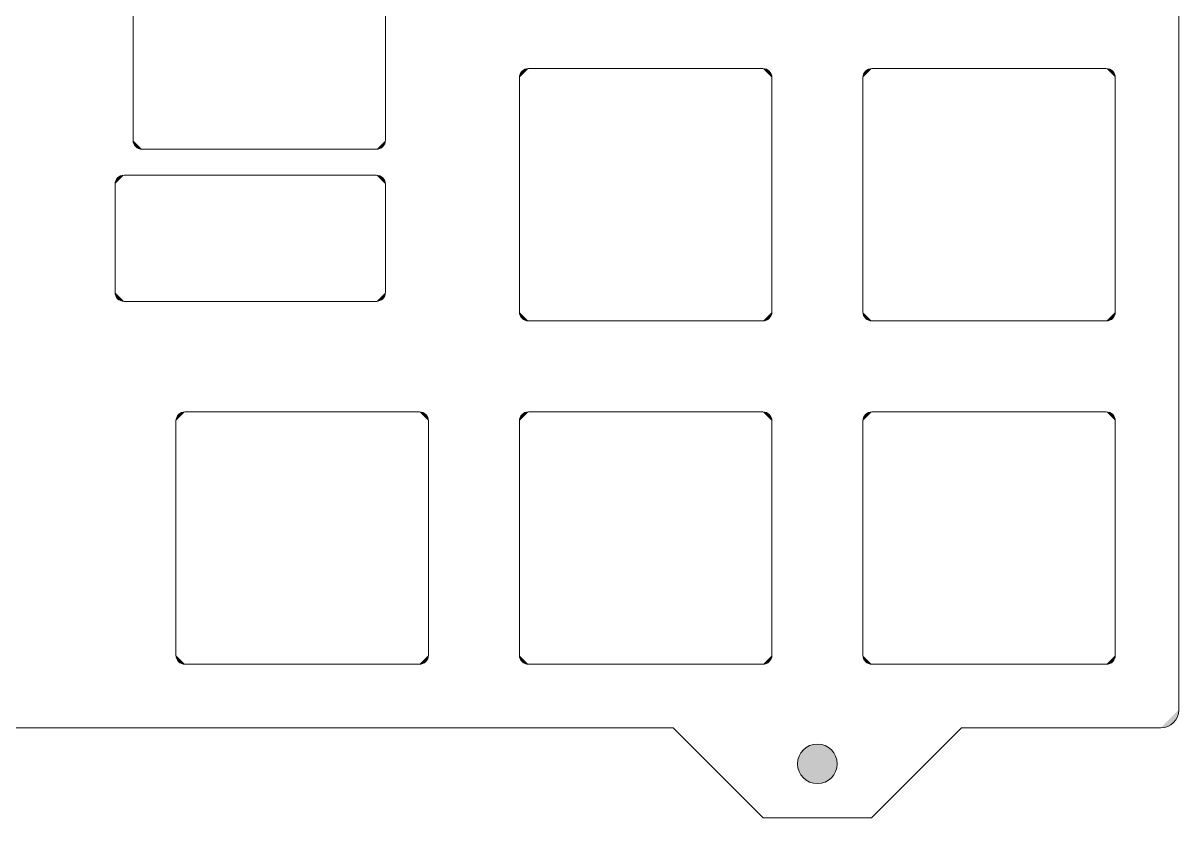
# Model space of a CAD drawing. Header units: millimetres. Extents: x 0 to 245, y 0 to 88.
# Drawn here: x 180.9 to 245, y 0.1 to 44.2 of the extents above; entities that cross this region are included whole.
import ezdxf

# ---------------------------------------------------------------- set-up
doc = ezdxf.new("R2010")
doc.units = ezdxf.units.MM
doc.header["$MEASUREMENT"] = 0
doc.layers.add('Layer 1', color=7, linetype='Continuous', lineweight=0)

# ---------------------------------------------------------------- blocks, each defined once
blk = doc.blocks.new('Block_1')
at = {"layer": 'Layer 1', "true_color": 0x2f2d31, "transparency": 33554687}
h = blk.add_hatch(color=250, dxfattribs=at)
h.dxf.hatch_style = 2
edge = h.paths.add_edge_path()
edge.add_spline(control_points=[(244.987, 6.092), (244.987, 6.092), (244.987, 82.292), (244.987, 82.292)], knot_values=[0, 0, 0, 0, 1, 1, 1, 1], degree=3, periodic=0)
edge.add_line((244.987, 82.292), (244.987, 6.092))
h = blk.add_hatch(color=250, dxfattribs=at)
h.dxf.hatch_style = 2
edge = h.paths.add_edge_path()
edge.add_spline(control_points=[(186.981, 50.692), (186.981, 50.692), (186.981, 37.692), (186.981, 37.692)], knot_values=[0, 0, 0, 0, 1, 1, 1, 1], degree=3, periodic=0)
edge.add_line((186.981, 37.692), (186.981, 50.692))
h = blk.add_hatch(color=250, dxfattribs=at)
h.dxf.hatch_style = 2
edge = h.paths.add_edge_path()
edge.add_spline(control_points=[(200.981, 37.692), (200.981, 37.692), (200.981, 50.692), (200.981, 50.692)], knot_values=[0, 0, 0, 0, 1, 1, 1, 1], degree=3, periodic=0)
edge.add_line((200.981, 50.692), (200.981, 37.692))
h = blk.add_hatch(color=250, dxfattribs=at)
h.dxf.hatch_style = 2
edge = h.paths.add_edge_path()
edge.add_spline(control_points=[(208.912, 41.667), (208.636, 41.667), (208.412, 41.443), (208.412, 41.167)], knot_values=[0, 0, 0, 0, 1, 1, 1, 1], degree=3, periodic=0)
edge.add_line((208.412, 41.167), (208.912, 41.667))
h = blk.add_hatch(color=250, dxfattribs=at)
h.dxf.hatch_style = 2
edge = h.paths.add_edge_path()
edge.add_spline(control_points=[(208.412, 41.167), (208.412, 41.167), (208.412, 28.167), (208.412, 28.167)], knot_values=[0, 0, 0, 0, 1, 1, 1, 1], degree=3, periodic=0)
edge.add_line((208.412, 28.167), (208.412, 41.167))
h = blk.add_hatch(color=250, dxfattribs=at)
h.dxf.hatch_style = 2
edge = h.paths.add_edge_path()
edge.add_spline(control_points=[(221.912, 41.667), (221.912, 41.667), (208.912, 41.667), (208.912, 41.667)], knot_values=[0, 0, 0, 0, 1, 1, 1, 1], degree=3, periodic=0)
edge.add_line((208.912, 41.667), (221.912, 41.667))
h = blk.add_hatch(color=250, dxfattribs=at)
h.dxf.hatch_style = 2
edge = h.paths.add_edge_path()
edge.add_spline(control_points=[(222.412, 41.167), (222.412, 41.443), (222.189, 41.667), (221.912, 41.667)], knot_values=[0, 0, 0, 0, 1, 1, 1, 1], degree=3, periodic=0)
edge.add_line((221.912, 41.667), (222.412, 41.167))
h = blk.add_hatch(color=250, dxfattribs=at)
h.dxf.hatch_style = 2
edge = h.paths.add_edge_path()
edge.add_spline(control_points=[(222.412, 28.167), (222.412, 28.167), (222.412, 41.167), (222.412, 41.167)], knot_values=[0, 0, 0, 0, 1, 1, 1, 1], degree=3, periodic=0)
edge.add_line((222.412, 41.167), (222.412, 28.167))
h = blk.add_hatch(color=250, dxfattribs=at)
h.dxf.hatch_style = 2
edge = h.paths.add_edge_path()
edge.add_spline(control_points=[(227.962, 41.667), (227.686, 41.667), (227.462, 41.443), (227.462, 41.167)], knot_values=[0, 0, 0, 0, 1, 1, 1, 1], degree=3, periodic=0)
edge.add_line((227.462, 41.167), (227.962, 41.667))
h = blk.add_hatch(color=250, dxfattribs=at)
h.dxf.hatch_style = 2
edge = h.paths.add_edge_path()
edge.add_spline(control_points=[(227.462, 41.167), (227.462, 41.167), (227.462, 28.167), (227.462, 28.167)], knot_values=[0, 0, 0, 0, 1, 1, 1, 1], degree=3, periodic=0)
edge.add_line((227.462, 28.167), (227.462, 41.167))
h = blk.add_hatch(color=250, dxfattribs=at)
h.dxf.hatch_style = 2
edge = h.paths.add_edge_path()
edge.add_spline(control_points=[(240.962, 41.667), (240.962, 41.667), (227.962, 41.667), (227.962, 41.667)], knot_values=[0, 0, 0, 0, 1, 1, 1, 1], degree=3, periodic=0)
edge.add_line((227.962, 41.667), (240.962, 41.667))
h = blk.add_hatch(color=250, dxfattribs=at)
h.dxf.hatch_style = 2
edge = h.paths.add_edge_path()
edge.add_spline(control_points=[(241.462, 41.167), (241.462, 41.443), (241.239, 41.667), (240.962, 41.667)], knot_values=[0, 0, 0, 0, 1, 1, 1, 1], degree=3, periodic=0)
edge.add_line((240.962, 41.667), (241.462, 41.167))
h = blk.add_hatch(color=250, dxfattribs=at)
h.dxf.hatch_style = 2
edge = h.paths.add_edge_path()
edge.add_spline(control_points=[(241.462, 28.167), (241.462, 28.167), (241.462, 41.167), (241.462, 41.167)], knot_values=[0, 0, 0, 0, 1, 1, 1, 1], degree=3, periodic=0)
edge.add_line((241.462, 41.167), (241.462, 28.167))
h = blk.add_hatch(color=250, dxfattribs=at)
h.dxf.hatch_style = 2
edge = h.paths.add_edge_path()
edge.add_spline(control_points=[(186.981, 37.692), (186.981, 37.416), (187.205, 37.192), (187.481, 37.192)], knot_values=[0, 0, 0, 0, 1, 1, 1, 1], degree=3, periodic=0)
edge.add_line((187.481, 37.192), (186.981, 37.692))
h = blk.add_hatch(color=250, dxfattribs=at)
h.dxf.hatch_style = 2
edge = h.paths.add_edge_path()
edge.add_spline(control_points=[(187.481, 37.192), (187.481, 37.192), (200.481, 37.192), (200.481, 37.192)], knot_values=[0, 0, 0, 0, 1, 1, 1, 1], degree=3, periodic=0)
edge.add_line((200.481, 37.192), (187.481, 37.192))
h = blk.add_hatch(color=250, dxfattribs=at)
h.dxf.hatch_style = 2
edge = h.paths.add_edge_path()
edge.add_spline(control_points=[(200.481, 37.192), (200.757, 37.192), (200.981, 37.416), (200.981, 37.692)], knot_values=[0, 0, 0, 0, 1, 1, 1, 1], degree=3, periodic=0)
edge.add_line((200.981, 37.692), (200.481, 37.192))
h = blk.add_hatch(color=250, dxfattribs=at)
h.dxf.hatch_style = 2
edge = h.paths.add_edge_path()
edge.add_spline(control_points=[(186.481, 35.754), (186.205, 35.754), (185.981, 35.53), (185.981, 35.254)], knot_values=[0, 0, 0, 0, 1, 1, 1, 1], degree=3, periodic=0)
edge.add_line((185.981, 35.254), (186.481, 35.754))
h = blk.add_hatch(color=250, dxfattribs=at)
h.dxf.hatch_style = 2
edge = h.paths.add_edge_path()
edge.add_spline(control_points=[(200.481, 35.754), (200.481, 35.754), (186.481, 35.754), (186.481, 35.754)], knot_values=[0, 0, 0, 0, 1, 1, 1, 1], degree=3, periodic=0)
edge.add_line((186.481, 35.754), (200.481, 35.754))
h = blk.add_hatch(color=250, dxfattribs=at)
h.dxf.hatch_style = 2
edge = h.paths.add_edge_path()
edge.add_spline(control_points=[(200.981, 35.254), (200.981, 35.53), (200.757, 35.754), (200.481, 35.754)], knot_values=[0, 0, 0, 0, 1, 1, 1, 1], degree=3, periodic=0)
edge.add_line((200.481, 35.754), (200.981, 35.254))
h = blk.add_hatch(color=250, dxfattribs=at)
h.dxf.hatch_style = 2
edge = h.paths.add_edge_path()
edge.add_spline(control_points=[(185.981, 35.254), (185.981, 35.254), (185.981, 29.254), (185.981, 29.254)], knot_values=[0, 0, 0, 0, 1, 1, 1, 1], degree=3, periodic=0)
edge.add_line((185.981, 29.254), (185.981, 35.254))
h = blk.add_hatch(color=250, dxfattribs=at)
h.dxf.hatch_style = 2
edge = h.paths.add_edge_path()
edge.add_spline(control_points=[(200.981, 29.254), (200.981, 29.254), (200.981, 35.254), (200.981, 35.254)], knot_values=[0, 0, 0, 0, 1, 1, 1, 1], degree=3, periodic=0)
edge.add_line((200.981, 35.254), (200.981, 29.254))
h = blk.add_hatch(color=250, dxfattribs=at)
h.dxf.hatch_style = 2
edge = h.paths.add_edge_path()
edge.add_spline(control_points=[(185.981, 29.254), (185.981, 28.978), (186.205, 28.754), (186.481, 28.754)], knot_values=[0, 0, 0, 0, 1, 1, 1, 1], degree=3, periodic=0)
edge.add_line((186.481, 28.754), (185.981, 29.254))
h = blk.add_hatch(color=250, dxfattribs=at)
h.dxf.hatch_style = 2
edge = h.paths.add_edge_path()
edge.add_spline(control_points=[(200.481, 28.754), (200.757, 28.754), (200.981, 28.978), (200.981, 29.254)], knot_values=[0, 0, 0, 0, 1, 1, 1, 1], degree=3, periodic=0)
edge.add_line((200.981, 29.254), (200.481, 28.754))
h = blk.add_hatch(color=250, dxfattribs=at)
h.dxf.hatch_style = 2
edge = h.paths.add_edge_path()
edge.add_spline(control_points=[(186.481, 28.754), (186.481, 28.754), (200.481, 28.754), (200.481, 28.754)], knot_values=[0, 0, 0, 0, 1, 1, 1, 1], degree=3, periodic=0)
edge.add_line((200.481, 28.754), (186.481, 28.754))
h = blk.add_hatch(color=250, dxfattribs=at)
h.dxf.hatch_style = 2
edge = h.paths.add_edge_path()
edge.add_spline(control_points=[(208.412, 28.167), (208.412, 27.891), (208.636, 27.667), (208.912, 27.667)], knot_values=[0, 0, 0, 0, 1, 1, 1, 1], degree=3, periodic=0)
edge.add_line((208.912, 27.667), (208.412, 28.167))
h = blk.add_hatch(color=250, dxfattribs=at)
h.dxf.hatch_style = 2
edge = h.paths.add_edge_path()
edge.add_spline(control_points=[(208.912, 27.667), (208.912, 27.667), (221.912, 27.667), (221.912, 27.667)], knot_values=[0, 0, 0, 0, 1, 1, 1, 1], degree=3, periodic=0)
edge.add_line((221.912, 27.667), (208.912, 27.667))
h = blk.add_hatch(color=250, dxfattribs=at)
h.dxf.hatch_style = 2
edge = h.paths.add_edge_path()
edge.add_spline(control_points=[(221.912, 27.667), (222.189, 27.667), (222.412, 27.891), (222.412, 28.167)], knot_values=[0, 0, 0, 0, 1, 1, 1, 1], degree=3, periodic=0)
edge.add_line((222.412, 28.167), (221.912, 27.667))
h = blk.add_hatch(color=250, dxfattribs=at)
h.dxf.hatch_style = 2
edge = h.paths.add_edge_path()
edge.add_spline(control_points=[(227.462, 28.167), (227.462, 27.891), (227.686, 27.667), (227.962, 27.667)], knot_values=[0, 0, 0, 0, 1, 1, 1, 1], degree=3, periodic=0)
edge.add_line((227.962, 27.667), (227.462, 28.167))
h = blk.add_hatch(color=250, dxfattribs=at)
h.dxf.hatch_style = 2
edge = h.paths.add_edge_path()
edge.add_spline(control_points=[(227.962, 27.667), (227.962, 27.667), (240.962, 27.667), (240.962, 27.667)], knot_values=[0, 0, 0, 0, 1, 1, 1, 1], degree=3, periodic=0)
edge.add_line((240.962, 27.667), (227.962, 27.667))
h = blk.add_hatch(color=250, dxfattribs=at)
h.dxf.hatch_style = 2
edge = h.paths.add_edge_path()
edge.add_spline(control_points=[(240.962, 27.667), (241.239, 27.667), (241.462, 27.891), (241.462, 28.167)], knot_values=[0, 0, 0, 0, 1, 1, 1, 1], degree=3, periodic=0)
edge.add_line((241.462, 28.167), (240.962, 27.667))
h = blk.add_hatch(color=250, dxfattribs=at)
h.dxf.hatch_style = 2
edge = h.paths.add_edge_path()
edge.add_spline(control_points=[(189.862, 22.617), (189.586, 22.617), (189.362, 22.393), (189.362, 22.117)], knot_values=[0, 0, 0, 0, 1, 1, 1, 1], degree=3, periodic=0)
edge.add_line((189.362, 22.117), (189.862, 22.617))
h = blk.add_hatch(color=250, dxfattribs=at)
h.dxf.hatch_style = 2
edge = h.paths.add_edge_path()
edge.add_spline(control_points=[(202.862, 22.617), (202.862, 22.617), (189.862, 22.617), (189.862, 22.617)], knot_values=[0, 0, 0, 0, 1, 1, 1, 1], degree=3, periodic=0)
edge.add_line((189.862, 22.617), (202.862, 22.617))
h = blk.add_hatch(color=250, dxfattribs=at)
h.dxf.hatch_style = 2
edge = h.paths.add_edge_path()
edge.add_spline(control_points=[(203.362, 22.117), (203.362, 22.393), (203.139, 22.617), (202.862, 22.617)], knot_values=[0, 0, 0, 0, 1, 1, 1, 1], degree=3, periodic=0)
edge.add_line((202.862, 22.617), (203.362, 22.117))
h = blk.add_hatch(color=250, dxfattribs=at)
h.dxf.hatch_style = 2
edge = h.paths.add_edge_path()
edge.add_spline(control_points=[(208.912, 22.617), (208.636, 22.617), (208.412, 22.393), (208.412, 22.117)], knot_values=[0, 0, 0, 0, 1, 1, 1, 1], degree=3, periodic=0)
edge.add_line((208.412, 22.117), (208.912, 22.617))
h = blk.add_hatch(color=250, dxfattribs=at)
h.dxf.hatch_style = 2
edge = h.paths.add_edge_path()
edge.add_spline(control_points=[(221.912, 22.617), (221.912, 22.617), (208.912, 22.617), (208.912, 22.617)], knot_values=[0, 0, 0, 0, 1, 1, 1, 1], degree=3, periodic=0)
edge.add_line((208.912, 22.617), (221.912, 22.617))
h = blk.add_hatch(color=250, dxfattribs=at)
h.dxf.hatch_style = 2
edge = h.paths.add_edge_path()
edge.add_spline(control_points=[(222.412, 22.117), (222.412, 22.393), (222.189, 22.617), (221.912, 22.617)], knot_values=[0, 0, 0, 0, 1, 1, 1, 1], degree=3, periodic=0)
edge.add_line((221.912, 22.617), (222.412, 22.117))
h = blk.add_hatch(color=250, dxfattribs=at)
h.dxf.hatch_style = 2
edge = h.paths.add_edge_path()
edge.add_spline(control_points=[(227.962, 22.617), (227.686, 22.617), (227.462, 22.393), (227.462, 22.117)], knot_values=[0, 0, 0, 0, 1, 1, 1, 1], degree=3, periodic=0)
edge.add_line((227.462, 22.117), (227.962, 22.617))
h = blk.add_hatch(color=250, dxfattribs=at)
h.dxf.hatch_style = 2
edge = h.paths.add_edge_path()
edge.add_spline(control_points=[(240.962, 22.617), (240.962, 22.617), (227.962, 22.617), (227.962, 22.617)], knot_values=[0, 0, 0, 0, 1, 1, 1, 1], degree=3, periodic=0)
edge.add_line((227.962, 22.617), (240.962, 22.617))
h = blk.add_hatch(color=250, dxfattribs=at)
h.dxf.hatch_style = 2
edge = h.paths.add_edge_path()
edge.add_spline(control_points=[(241.462, 22.117), (241.462, 22.393), (241.239, 22.617), (240.962, 22.617)], knot_values=[0, 0, 0, 0, 1, 1, 1, 1], degree=3, periodic=0)
edge.add_line((240.962, 22.617), (241.462, 22.117))
h = blk.add_hatch(color=250, dxfattribs=at)
h.dxf.hatch_style = 2
edge = h.paths.add_edge_path()
edge.add_spline(control_points=[(189.362, 22.117), (189.362, 22.117), (189.362, 9.117), (189.362, 9.117)], knot_values=[0, 0, 0, 0, 1, 1, 1, 1], degree=3, periodic=0)
edge.add_line((189.362, 9.117), (189.362, 22.117))
h = blk.add_hatch(color=250, dxfattribs=at)
h.dxf.hatch_style = 2
edge = h.paths.add_edge_path()
edge.add_spline(control_points=[(203.362, 9.117), (203.362, 9.117), (203.362, 22.117), (203.362, 22.117)], knot_values=[0, 0, 0, 0, 1, 1, 1, 1], degree=3, periodic=0)
edge.add_line((203.362, 22.117), (203.362, 9.117))
h = blk.add_hatch(color=250, dxfattribs=at)
h.dxf.hatch_style = 2
edge = h.paths.add_edge_path()
edge.add_spline(control_points=[(208.412, 22.117), (208.412, 22.117), (208.412, 9.117), (208.412, 9.117)], knot_values=[0, 0, 0, 0, 1, 1, 1, 1], degree=3, periodic=0)
edge.add_line((208.412, 9.117), (208.412, 22.117))
h = blk.add_hatch(color=250, dxfattribs=at)
h.dxf.hatch_style = 2
edge = h.paths.add_edge_path()
edge.add_spline(control_points=[(222.412, 9.117), (222.412, 9.117), (222.412, 22.117), (222.412, 22.117)], knot_values=[0, 0, 0, 0, 1, 1, 1, 1], degree=3, periodic=0)
edge.add_line((222.412, 22.117), (222.412, 9.117))
h = blk.add_hatch(color=250, dxfattribs=at)
h.dxf.hatch_style = 2
edge = h.paths.add_edge_path()
edge.add_spline(control_points=[(227.462, 22.117), (227.462, 22.117), (227.462, 9.117), (227.462, 9.117)], knot_values=[0, 0, 0, 0, 1, 1, 1, 1], degree=3, periodic=0)
edge.add_line((227.462, 9.117), (227.462, 22.117))
h = blk.add_hatch(color=250, dxfattribs=at)
h.dxf.hatch_style = 2
edge = h.paths.add_edge_path()
edge.add_spline(control_points=[(241.462, 9.117), (241.462, 9.117), (241.462, 22.117), (241.462, 22.117)], knot_values=[0, 0, 0, 0, 1, 1, 1, 1], degree=3, periodic=0)
edge.add_line((241.462, 22.117), (241.462, 9.117))
h = blk.add_hatch(color=250, dxfattribs=at)
h.dxf.hatch_style = 2
edge = h.paths.add_edge_path()
edge.add_spline(control_points=[(189.362, 9.117), (189.362, 8.841), (189.586, 8.617), (189.862, 8.617)], knot_values=[0, 0, 0, 0, 1, 1, 1, 1], degree=3, periodic=0)
edge.add_line((189.862, 8.617), (189.362, 9.117))
h = blk.add_hatch(color=250, dxfattribs=at)
h.dxf.hatch_style = 2
edge = h.paths.add_edge_path()
edge.add_spline(control_points=[(202.862, 8.617), (203.139, 8.617), (203.362, 8.841), (203.362, 9.117)], knot_values=[0, 0, 0, 0, 1, 1, 1, 1], degree=3, periodic=0)
edge.add_line((203.362, 9.117), (202.862, 8.617))
h = blk.add_hatch(color=250, dxfattribs=at)
h.dxf.hatch_style = 2
edge = h.paths.add_edge_path()
edge.add_spline(control_points=[(208.412, 9.117), (208.412, 8.841), (208.636, 8.617), (208.912, 8.617)], knot_values=[0, 0, 0, 0, 1, 1, 1, 1], degree=3, periodic=0)
edge.add_line((208.912, 8.617), (208.412, 9.117))
h = blk.add_hatch(color=250, dxfattribs=at)
h.dxf.hatch_style = 2
edge = h.paths.add_edge_path()
edge.add_spline(control_points=[(221.912, 8.617), (222.189, 8.617), (222.412, 8.841), (222.412, 9.117)], knot_values=[0, 0, 0, 0, 1, 1, 1, 1], degree=3, periodic=0)
edge.add_line((222.412, 9.117), (221.912, 8.617))
h = blk.add_hatch(color=250, dxfattribs=at)
h.dxf.hatch_style = 2
edge = h.paths.add_edge_path()
edge.add_spline(control_points=[(227.462, 9.117), (227.462, 8.841), (227.686, 8.617), (227.962, 8.617)], knot_values=[0, 0, 0, 0, 1, 1, 1, 1], degree=3, periodic=0)
edge.add_line((227.962, 8.617), (227.462, 9.117))
h = blk.add_hatch(color=250, dxfattribs=at)
h.dxf.hatch_style = 2
edge = h.paths.add_edge_path()
edge.add_spline(control_points=[(240.962, 8.617), (241.239, 8.617), (241.462, 8.841), (241.462, 9.117)], knot_values=[0, 0, 0, 0, 1, 1, 1, 1], degree=3, periodic=0)
edge.add_line((241.462, 9.117), (240.962, 8.617))
h = blk.add_hatch(color=250, dxfattribs=at)
h.dxf.hatch_style = 2
edge = h.paths.add_edge_path()
edge.add_spline(control_points=[(189.862, 8.617), (189.862, 8.617), (202.862, 8.617), (202.862, 8.617)], knot_values=[0, 0, 0, 0, 1, 1, 1, 1], degree=3, periodic=0)
edge.add_line((202.862, 8.617), (189.862, 8.617))
h = blk.add_hatch(color=250, dxfattribs=at)
h.dxf.hatch_style = 2
edge = h.paths.add_edge_path()
edge.add_spline(control_points=[(208.912, 8.617), (208.912, 8.617), (221.912, 8.617), (221.912, 8.617)], knot_values=[0, 0, 0, 0, 1, 1, 1, 1], degree=3, periodic=0)
edge.add_line((221.912, 8.617), (208.912, 8.617))
h = blk.add_hatch(color=250, dxfattribs=at)
h.dxf.hatch_style = 2
edge = h.paths.add_edge_path()
edge.add_spline(control_points=[(227.962, 8.617), (227.962, 8.617), (240.962, 8.617), (240.962, 8.617)], knot_values=[0, 0, 0, 0, 1, 1, 1, 1], degree=3, periodic=0)
edge.add_line((240.962, 8.617), (227.962, 8.617))
h = blk.add_hatch(color=250, dxfattribs=at)
h.dxf.hatch_style = 2
edge = h.paths.add_edge_path()
edge.add_spline(control_points=[(243.987, 5.092), (244.54, 5.092), (244.987, 5.54), (244.987, 6.092)], knot_values=[0, 0, 0, 0, 1, 1, 1, 1], degree=3, periodic=0)
edge.add_line((244.987, 6.092), (243.987, 5.092))
h = blk.add_hatch(color=250, dxfattribs=at)
h.dxf.hatch_style = 2
edge = h.paths.add_edge_path()
edge.add_spline(control_points=[(28.15, 5.092), (28.15, 5.092), (216.937, 5.092), (216.937, 5.092)], knot_values=[0, 0, 0, 0, 1, 1, 1, 1], degree=3, periodic=0)
edge.add_line((216.937, 5.092), (28.15, 5.092))
h = blk.add_hatch(color=250, dxfattribs=at)
h.dxf.hatch_style = 2
edge = h.paths.add_edge_path()
edge.add_spline(control_points=[(216.937, 5.092), (216.937, 5.092), (221.937, 0.092), (221.937, 0.092)], knot_values=[0, 0, 0, 0, 1, 1, 1, 1], degree=3, periodic=0)
edge.add_line((221.937, 0.092), (216.937, 5.092))
h = blk.add_hatch(color=250, dxfattribs=at)
h.dxf.hatch_style = 2
edge = h.paths.add_edge_path()
edge.add_spline(control_points=[(227.937, 0.092), (227.937, 0.092), (232.937, 5.092), (232.937, 5.092)], knot_values=[0, 0, 0, 0, 1, 1, 1, 1], degree=3, periodic=0)
edge.add_line((232.937, 5.092), (227.937, 0.092))
h = blk.add_hatch(color=250, dxfattribs=at)
h.dxf.hatch_style = 2
edge = h.paths.add_edge_path()
edge.add_spline(control_points=[(232.937, 5.092), (232.937, 5.092), (243.987, 5.092), (243.987, 5.092)], knot_values=[0, 0, 0, 0, 1, 1, 1, 1], degree=3, periodic=0)
edge.add_line((243.987, 5.092), (232.937, 5.092))
h = blk.add_hatch(color=250, dxfattribs=at)
h.dxf.hatch_style = 2
edge = h.paths.add_edge_path()
edge.add_arc((224.937, 3.092), 1.1, 0, 360)
h = blk.add_hatch(color=250, dxfattribs=at)
h.dxf.hatch_style = 2
edge = h.paths.add_edge_path()
edge.add_spline(control_points=[(221.937, 0.092), (221.937, 0.092), (227.937, 0.092), (227.937, 0.092)], knot_values=[0, 0, 0, 0, 1, 1, 1, 1], degree=3, periodic=0)
edge.add_line((227.937, 0.092), (221.937, 0.092))
at = {"layer": 'Layer 1', "color": 250, "lineweight": 20, "true_color": 0x2f2d31}
blk.add_circle((224.937, 3.092), 1.1, dxfattribs=at)
for points in [[(244.987, 6.092), (244.987, 6.092), (244.987, 82.292), (244.987, 82.292)], [(186.981, 50.692), (186.981, 50.692), (186.981, 37.692), (186.981, 37.692)], [(200.981, 37.692), (200.981, 37.692), (200.981, 50.692), (200.981, 50.692)], [(208.912, 41.667), (208.636, 41.667), (208.412, 41.443), (208.412, 41.167)], [(208.412, 41.167), (208.412, 41.167), (208.412, 28.167), (208.412, 28.167)], [(221.912, 41.667), (221.912, 41.667), (208.912, 41.667), (208.912, 41.667)], [(222.412, 41.167), (222.412, 41.443), (222.189, 41.667), (221.912, 41.667)], [(222.412, 28.167), (222.412, 28.167), (222.412, 41.167), (222.412, 41.167)], [(227.962, 41.667), (227.686, 41.667), (227.462, 41.443), (227.462, 41.167)], [(227.462, 41.167), (227.462, 41.167), (227.462, 28.167), (227.462, 28.167)], [(240.962, 41.667), (240.962, 41.667), (227.962, 41.667), (227.962, 41.667)], [(241.462, 41.167), (241.462, 41.443), (241.239, 41.667), (240.962, 41.667)], [(241.462, 28.167), (241.462, 28.167), (241.462, 41.167), (241.462, 41.167)], [(186.981, 37.692), (186.981, 37.416), (187.205, 37.192), (187.481, 37.192)], [(187.481, 37.192), (187.481, 37.192), (200.481, 37.192), (200.481, 37.192)], [(200.481, 37.192), (200.757, 37.192), (200.981, 37.416), (200.981, 37.692)], [(186.481, 35.754), (186.205, 35.754), (185.981, 35.53), (185.981, 35.254)], [(200.481, 35.754), (200.481, 35.754), (186.481, 35.754), (186.481, 35.754)], [(200.981, 35.254), (200.981, 35.53), (200.757, 35.754), (200.481, 35.754)], [(185.981, 35.254), (185.981, 35.254), (185.981, 29.254), (185.981, 29.254)], [(200.981, 29.254), (200.981, 29.254), (200.981, 35.254), (200.981, 35.254)], [(185.981, 29.254), (185.981, 28.978), (186.205, 28.754), (186.481, 28.754)], [(200.481, 28.754), (200.757, 28.754), (200.981, 28.978), (200.981, 29.254)], [(186.481, 28.754), (186.481, 28.754), (200.481, 28.754), (200.481, 28.754)], [(208.412, 28.167), (208.412, 27.891), (208.636, 27.667), (208.912, 27.667)], [(208.912, 27.667), (208.912, 27.667), (221.912, 27.667), (221.912, 27.667)], [(221.912, 27.667), (222.189, 27.667), (222.412, 27.891), (222.412, 28.167)], [(227.462, 28.167), (227.462, 27.891), (227.686, 27.667), (227.962, 27.667)], [(227.962, 27.667), (227.962, 27.667), (240.962, 27.667), (240.962, 27.667)], [(240.962, 27.667), (241.239, 27.667), (241.462, 27.891), (241.462, 28.167)], [(189.862, 22.617), (189.586, 22.617), (189.362, 22.393), (189.362, 22.117)], [(202.862, 22.617), (202.862, 22.617), (189.862, 22.617), (189.862, 22.617)], [(203.362, 22.117), (203.362, 22.393), (203.139, 22.617), (202.862, 22.617)], [(208.912, 22.617), (208.636, 22.617), (208.412, 22.393), (208.412, 22.117)], [(221.912, 22.617), (221.912, 22.617), (208.912, 22.617), (208.912, 22.617)], [(222.412, 22.117), (222.412, 22.393), (222.189, 22.617), (221.912, 22.617)], [(227.962, 22.617), (227.686, 22.617), (227.462, 22.393), (227.462, 22.117)], [(240.962, 22.617), (240.962, 22.617), (227.962, 22.617), (227.962, 22.617)], [(241.462, 22.117), (241.462, 22.393), (241.239, 22.617), (240.962, 22.617)], [(189.362, 22.117), (189.362, 22.117), (189.362, 9.117), (189.362, 9.117)], [(203.362, 9.117), (203.362, 9.117), (203.362, 22.117), (203.362, 22.117)], [(208.412, 22.117), (208.412, 22.117), (208.412, 9.117), (208.412, 9.117)], [(222.412, 9.117), (222.412, 9.117), (222.412, 22.117), (222.412, 22.117)], [(227.462, 22.117), (227.462, 22.117), (227.462, 9.117), (227.462, 9.117)], [(241.462, 9.117), (241.462, 9.117), (241.462, 22.117), (241.462, 22.117)], [(189.362, 9.117), (189.362, 8.841), (189.586, 8.617), (189.862, 8.617)], [(202.862, 8.617), (203.139, 8.617), (203.362, 8.841), (203.362, 9.117)], [(208.412, 9.117), (208.412, 8.841), (208.636, 8.617), (208.912, 8.617)], [(221.912, 8.617), (222.189, 8.617), (222.412, 8.841), (222.412, 9.117)], [(227.462, 9.117), (227.462, 8.841), (227.686, 8.617), (227.962, 8.617)], [(240.962, 8.617), (241.239, 8.617), (241.462, 8.841), (241.462, 9.117)], [(189.862, 8.617), (189.862, 8.617), (202.862, 8.617), (202.862, 8.617)], [(208.912, 8.617), (208.912, 8.617), (221.912, 8.617), (221.912, 8.617)], [(227.962, 8.617), (227.962, 8.617), (240.962, 8.617), (240.962, 8.617)], [(243.987, 5.092), (244.54, 5.092), (244.987, 5.54), (244.987, 6.092)], [(28.15, 5.092), (28.15, 5.092), (216.937, 5.092), (216.937, 5.092)], [(216.937, 5.092), (216.937, 5.092), (221.937, 0.092), (221.937, 0.092)], [(227.937, 0.092), (227.937, 0.092), (232.937, 5.092), (232.937, 5.092)], [(232.937, 5.092), (232.937, 5.092), (243.987, 5.092), (243.987, 5.092)], [(221.937, 0.092), (221.937, 0.092), (227.937, 0.092), (227.937, 0.092)]]:
    blk.add_open_spline(points, degree=3, dxfattribs=at)

msp = doc.modelspace()

# ---------------------------------------------------------------- block references
at = {"layer": 'Layer 1'}
msp.add_blockref('Block_1', (0, 0), dxfattribs=at)

doc.saveas('drawing.dxf')
